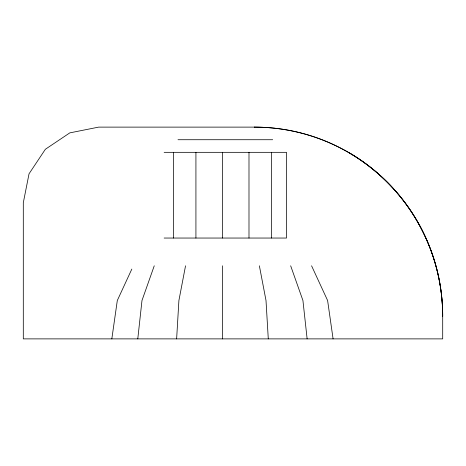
<?xml version="1.0" encoding="UTF-8"?>
<svg xmlns="http://www.w3.org/2000/svg" width="466" height="466" viewBox="0 0 466 466"><rect width="100%" height="100%" fill="white"/><g stroke="black" fill="none" stroke-linecap="round" stroke-linejoin="round"><path stroke-width="0.7" d="M176.631 338.881L178.903 300.518L185.544 265.801M137.785 338.881L141.979 300.518L154.252 265.801M111.828 338.881L117.304 300.518L131.831 269.08M254.349 127.119L98.641 127.119L69.807 132.874L45.365 149.271L29.038 173.806L23.3 202.751L23.3 338.881L442.7 338.881L442.7 316.193A189.074 188.351 90 0 0 254.349 127.119A189.074 188.351 -90 0 1 442.7 316.193M178.006 139.724L272.692 139.724M164.131 152.33L286.508 152.33L286.508 238.044L164.131 238.044M311.573 265.801L327.61 300.518L333.085 338.881M290.662 265.801L302.935 300.518L307.129 338.881M259.37 265.801L266.01 300.518L268.282 338.881M271.48 152.33L271.48 238.044M248.99 152.33L248.99 238.044M222.457 152.33L222.457 238.044M222.457 265.801L222.457 338.881M195.924 152.33L195.924 238.044M173.434 152.33L173.434 238.044M348.551 152.405A189.196 189.196 0 0 1 442.648 316.193"/></g></svg>
